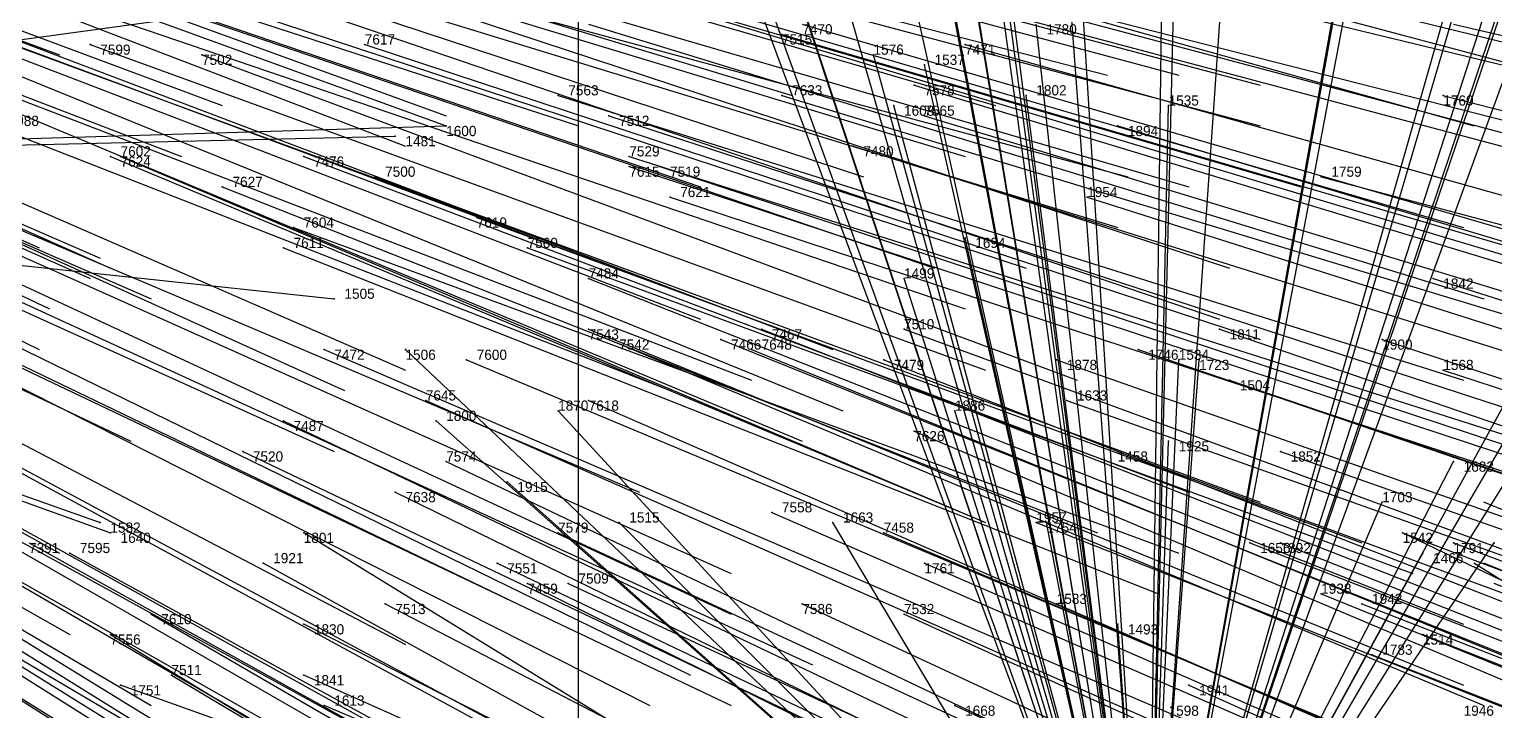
# Model space of a CAD drawing. Extents: x -0.5 to 0.59, y -0.5 to 0.59.
# Drawn here: x 0.256 to 0.4001, y -0.1615 to -0.0945 of the extents above; entities that cross this region are included whole.
import ezdxf

# ---------------------------------------------------------------- set-up
doc = ezdxf.new("R2010")
doc.units = 0
for name, color, linetype in [('Clients', 3, 'CONTINUOUS'), ('Facilities', 3, 'CONTINUOUS'), ('Facilities_lines', 3, 'CONTINUOUS'), ('Min_max_boxes', 1, 'CONTINUOUS'), ('Normals', 1, 'CONTINUOUS'), ('Source_points', 5, 'CONTINUOUS'), ('Text', 3, 'CONTINUOUS')]:
    doc.layers.add(name, color=color, linetype=linetype)

msp = doc.modelspace()

# ---------------------------------------------------------------- linework, layer by layer
at = {"layer": 'Clients', "color": 5}
for p in [(0.339, -0.097, -1.25), (0.344, -0.098, -1.25), (0.341, -0.102, -1.25), (0.354, -0.101, -1.25), (0.368, -0.102, -1.25), (0.292, -0.105, -1.25), (0.297, -0.104, -1.25), (0.348, -0.115, -1.25), (0.342, -0.119, -1.25), (0.286, -0.121, -1.25), (0.293, -0.126, -1.25), (0.369, -0.127, -1.25), (0.371, -0.127, -1.25), (0.308, -0.132, -1.25), (0.347, -0.132, -1.25), (0.296, -0.133, -1.25), (0.368, -0.135, -1.25), (0.396, -0.137, -1.25), (0.303, -0.139, -1.25), (0.389, -0.141, -1.25), (0.263, -0.143, -1.25), (0.264, -0.144, -1.25), (0.283, -0.144, -1.25), (0.314, -0.143, -1.25), (0.335, -0.143, -1.25), (0.356, -0.143, -1.25), (0.4, -0.145, -1.25), (0.393, -0.146, -1.25), (0.279, -0.147, -1.25), (0.283, -0.153, -1.25), (0.363, -0.153, -1.25), (0.283, -0.158, -1.25), (0.265, -0.159, -1.25), (0.285, -0.161, -1.25)]:
    msp.add_point(p, dxfattribs=at)
at = {"layer": 'Facilities', "color": 3}
for p in [(0.33, -0.095, -0.859), (0.262, -0.096, -0.699), (0.289, -0.096, -0.761), (0.348, -0.096, -0.902), (0.273, -0.097, -0.723), (0.343, -0.1, -0.894), (0.308, -0.101, -0.811), (0.33, -0.101, -0.863), (0.395, -0.101, -1.019), (0.313, -0.103, -0.825), (0.344, -0.103, -0.897), (0.363, -0.104, -0.946), (0.337, -0.106, -0.884), (0.264, -0.107, -0.713), (0.265, -0.107, -0.714), (0.283, -0.107, -0.758), (0.315, -0.107, -0.831), (0.315, -0.108, -0.832), (0.318, -0.108, -0.84), (0.29, -0.109, -0.775), (0.383, -0.109, -0.996), (0.275, -0.11, -0.74), (0.319, -0.111, -0.844), (0.36, -0.111, -0.941), (0.3, -0.113, -0.801), (0.282, -0.114, -0.76), (0.281, -0.116, -0.76), (0.305, -0.116, -0.815), (0.311, -0.119, -0.831), (0.394, -0.119, -1.029), (0.311, -0.124, -0.837), (0.313, -0.125, -0.843), (0.324, -0.125, -0.869), (0.328, -0.124, -0.877), (0.342, -0.124, -0.909), (0.373, -0.124, -0.984), (0.389, -0.125, -1.021), (0.285, -0.126, -0.78), (0.327, -0.126, -0.876), (0.365, -0.126, -0.966), (0.299, -0.127, -0.813), (0.34, -0.127, -0.908), (0.357, -0.127, -0.948), (0.395, -0.128, -1.037), (0.374, -0.129, -0.99), (0.295, -0.131, -0.806), (0.311, -0.131, -0.844), (0.358, -0.131, -0.953), (0.281, -0.133, -0.778), (0.343, -0.134, -0.92), (0.277, -0.136, -0.772), (0.363, -0.136, -0.969), (0.379, -0.136, -1.007), (0.297, -0.137, -0.817), (0.292, -0.14, -0.811), (0.329, -0.142, -0.897), (0.308, -0.144, -0.85), (0.34, -0.144, -0.923), (0.355, -0.143, -0.956), (0.391, -0.144, -1.041), (0.376, -0.145, -1.008), (0.379, -0.145, -1.014), (0.396, -0.145, -1.053), (0.26, -0.146, -0.746), (0.302, -0.147, -0.841), (0.344, -0.147, -0.935), (0.305, -0.149, -0.848), (0.309, -0.149, -0.858), (0.291, -0.151, -0.821), (0.332, -0.151, -0.911), (0.357, -0.151, -0.969), (0.383, -0.15, -1.028), (0.387, -0.151, -1.039), (0.268, -0.152, -0.772), (0.342, -0.152, -0.934), (0.264, -0.154, -0.763), (0.393, -0.154, -1.054), (0.388, -0.156, -1.046), (0.27, -0.158, -0.781), (0.37, -0.159, -1.008), (0.347, -0.161, -0.957)]:
    msp.add_point(p, dxfattribs=at)
at = {"layer": 'Facilities_lines', "color": 3}
for p, q in [((0.366, -0.195, -1.25), (0.337, -0.039, -1.25)), ((0.366, -0.195, -1.25), (0.337, -0.04, -1.25)), ((0.366, -0.195, -1.25), (0.368, -0.04, -1.25)), ((0.366, -0.195, -1.25), (0.332, -0.042, -1.25)), ((0.366, -0.195, -1.25), (0.342, -0.049, -1.25)), ((0.366, -0.195, -1.25), (0.347, -0.059, -1.25)), ((0.366, -0.195, -1.25), (0.318, -0.066, -1.25)), ((0.366, -0.195, -1.25), (0.389, -0.066, -1.25)), ((0.366, -0.195, -1.25), (0.35, -0.072, -1.25)), ((0.366, -0.195, -1.25), (0.369, -0.072, -1.25)), ((0.366, -0.195, -1.25), (0.346, -0.073, -1.25)), ((0.366, -0.195, -1.25), (0.326, -0.074, -1.25)), ((0.366, -0.195, -1.25), (0.323, -0.076, -1.25)), ((0.366, -0.195, -1.25), (0.401, -0.076, -1.25)), ((0.366, -0.195, -1.25), (0.387, -0.078, -1.25)), ((0.366, -0.195, -1.25), (0.333, -0.08, -1.25)), ((0.366, -0.195, -1.25), (0.374, -0.08, -1.25)), ((0.366, -0.195, -1.25), (0.351, -0.083, -1.25)), ((0.366, -0.195, -1.25), (0.359, -0.083, -1.25)), ((0.366, -0.195, -1.25), (0.404, -0.083, -1.25)), ((0.366, -0.195, -1.25), (0.398, -0.083, -1.25)), ((0.366, -0.195, -1.25), (0.387, -0.084, -1.25)), ((0.366, -0.195, -1.25), (0.403, -0.085, -1.25)), ((0.366, -0.195, -1.25), (0.358, -0.087, -1.25)), ((0.366, -0.195, -1.25), (0.401, -0.087, -1.25)), ((0.164, -0.108, -1.25), (0.31, -0.088, -1.25)), ((0.366, -0.195, -1.25), (0.331, -0.089, -1.25)), ((0.366, -0.195, -1.25), (0.404, -0.091, -1.25)), ((0.366, -0.195, -1.25), (0.355, -0.094, -1.25)), ((0.366, -0.195, -1.25), (0.421, -0.095, -1.25)), ((0.366, -0.195, -1.25), (0.339, -0.097, -1.25)), ((0.366, -0.195, -1.25), (0.344, -0.098, -1.25)), ((0.366, -0.195, -1.25), (0.341, -0.102, -1.25)), ((0.366, -0.195, -1.25), (0.354, -0.101, -1.25)), ((0.366, -0.195, -1.25), (0.368, -0.102, -1.25)), ((0.164, -0.108, -1.25), (0.297, -0.104, -1.25)), ((0.164, -0.108, -1.25), (0.292, -0.105, -1.25)), ((0.164, -0.108, -1.25), (0.286, -0.121, -1.25)), ((0.164, -0.108, -1.25), (0.263, -0.143, -1.25)), ((0.164, -0.108, -1.25), (0.264, -0.144, -1.25)), ((0.366, -0.195, -1.25), (0.348, -0.115, -1.25)), ((0.366, -0.195, -1.25), (0.342, -0.119, -1.25)), ((0.366, -0.195, -1.25), (0.408, -0.123, -1.25)), ((0.366, -0.195, -1.25), (0.293, -0.126, -1.25)), ((0.366, -0.195, -1.25), (0.369, -0.127, -1.25)), ((0.366, -0.195, -1.25), (0.371, -0.127, -1.25)), ((0.366, -0.195, -1.25), (0.408, -0.128, -1.25)), ((0.366, -0.195, -1.25), (0.308, -0.132, -1.25)), ((0.366, -0.195, -1.25), (0.347, -0.132, -1.25)), ((0.366, -0.195, -1.25), (0.296, -0.133, -1.25)), ((0.366, -0.195, -1.25), (0.368, -0.135, -1.25)), ((0.366, -0.195, -1.25), (0.396, -0.137, -1.25)), ((0.366, -0.195, -1.25), (0.303, -0.139, -1.25)), ((0.366, -0.195, -1.25), (0.389, -0.141, -1.25)), ((0.366, -0.195, -1.25), (0.283, -0.144, -1.25)), ((0.366, -0.195, -1.25), (0.314, -0.143, -1.25)), ((0.366, -0.195, -1.25), (0.335, -0.143, -1.25)), ((0.366, -0.195, -1.25), (0.356, -0.143, -1.25)), ((0.366, -0.195, -1.25), (0.4, -0.145, -1.25)), ((0.366, -0.195, -1.25), (0.393, -0.146, -1.25)), ((0.366, -0.195, -1.25), (0.279, -0.147, -1.25)), ((0.366, -0.195, -1.25), (0.283, -0.153, -1.25)), ((0.366, -0.195, -1.25), (0.363, -0.153, -1.25)), ((0.366, -0.195, -1.25), (0.283, -0.158, -1.25)), ((0.366, -0.195, -1.25), (0.265, -0.159, -1.25)), ((0.366, -0.195, -1.25), (0.285, -0.161, -1.25))]:
    msp.add_line(p, q, dxfattribs=at)
at = {"layer": 'Min_max_boxes', "color": 1}
msp.add_line((0.31, -0.252, -1.25), (0.31, 0.039, -1.25), dxfattribs=at)
msp.add_line((0.31, -0.252, -1.25), (0.31, 0.039, -1.25), dxfattribs=at)
at = {"layer": 'Normals', "color": 1}
for p, q in [((0.172, -0.065, -0.459), (0.259, -0.097, -0.422)), ((0.189, -0.07, -0.503), (0.275, -0.102, -0.465)), ((0.209, -0.071, -0.552), (0.297, -0.103, -0.516)), ((0.209, -0.072, -0.553), (0.297, -0.104, -0.517)), ((0.207, -0.073, -0.547), (0.293, -0.106, -0.511)), ((0.185, -0.074, -0.497), (0.271, -0.107, -0.46)), ((0.242, -0.074, -0.632), (0.331, -0.101, -0.595)), ((0.312, -0.074, -0.802), (0.402, -0.098, -0.765)), ((0.221, -0.075, -0.584), (0.31, -0.104, -0.548)), ((0.262, -0.076, -0.682), (0.351, -0.102, -0.644)), ((0.273, -0.076, -0.707), (0.362, -0.099, -0.669)), ((0.28, -0.075, -0.724), (0.369, -0.099, -0.687)), ((0.287, -0.076, -0.743), (0.377, -0.1, -0.706)), ((0.172, -0.078, -0.473), (0.257, -0.116, -0.435)), ((0.309, -0.079, -0.797), (0.398, -0.104, -0.76)), ((0.178, -0.08, -0.488), (0.263, -0.117, -0.451)), ((0.179, -0.08, -0.49), (0.264, -0.118, -0.454)), ((0.234, -0.08, -0.619), (0.322, -0.11, -0.581)), ((0.25, -0.08, -0.656), (0.338, -0.109, -0.619)), ((0.259, -0.08, -0.678), (0.348, -0.107, -0.64)), ((0.287, -0.08, -0.745), (0.377, -0.104, -0.708)), ((0.174, -0.082, -0.48), (0.258, -0.122, -0.443)), ((0.177, -0.081, -0.487), (0.262, -0.119, -0.45)), ((0.317, -0.082, -0.818), (0.407, -0.105, -0.781)), ((0.219, -0.083, -0.585), (0.306, -0.115, -0.549)), ((0.183, -0.084, -0.502), (0.268, -0.121, -0.465)), ((0.281, -0.084, -0.733), (0.37, -0.11, -0.696)), ((0.292, -0.084, -0.759), (0.381, -0.11, -0.722)), ((0.173, -0.085, -0.482), (0.257, -0.126, -0.445)), ((0.275, -0.085, -0.719), (0.364, -0.109, -0.681)), ((0.361, -0.086, -0.928), (0.451, -0.108, -0.891)), ((0.275, -0.087, -0.721), (0.363, -0.114, -0.683)), ((0.233, -0.088, -0.622), (0.319, -0.12, -0.584)), ((0.257, -0.088, -0.68), (0.345, -0.118, -0.642)), ((0.266, -0.089, -0.702), (0.354, -0.118, -0.664)), ((0.286, -0.089, -0.749), (0.374, -0.118, -0.713)), ((0.308, -0.088, -0.801), (0.397, -0.114, -0.763)), ((0.342, -0.089, -0.884), (0.432, -0.113, -0.847)), ((0.236, -0.09, -0.631), (0.322, -0.123, -0.593)), ((0.312, -0.09, -0.813), (0.402, -0.117, -0.776)), ((0.203, -0.092, -0.556), (0.287, -0.13, -0.519)), ((0.208, -0.091, -0.567), (0.293, -0.128, -0.53)), ((0.26, -0.092, -0.691), (0.348, -0.122, -0.653)), ((0.376, -0.092, -0.969), (0.467, -0.114, -0.932)), ((0.248, -0.093, -0.663), (0.335, -0.126, -0.626)), ((0.285, -0.093, -0.75), (0.373, -0.123, -0.713)), ((0.352, -0.093, -0.911), (0.442, -0.117, -0.874)), ((0.182, -0.095, -0.514), (0.266, -0.135, -0.477)), ((0.311, -0.094, -0.811), (0.399, -0.121, -0.774)), ((0.33, -0.095, -0.859), (0.419, -0.121, -0.821)), ((0.332, -0.094, -0.862), (0.421, -0.12, -0.825)), ((0.396, -0.094, -1.018), (0.487, -0.115, -0.981)), ((0.232, -0.096, -0.629), (0.319, -0.13, -0.591)), ((0.241, -0.096, -0.648), (0.327, -0.129, -0.61)), ((0.262, -0.096, -0.699), (0.35, -0.128, -0.662)), ((0.289, -0.096, -0.761), (0.377, -0.125, -0.724)), ((0.348, -0.096, -0.902), (0.437, -0.121, -0.865)), ((0.25, -0.097, -0.67), (0.336, -0.132, -0.633)), ((0.273, -0.097, -0.723), (0.359, -0.129, -0.686)), ((0.339, -0.097, -1.25), (0.339, -0.097, -1.15)), ((0.202, -0.098, -0.561), (0.286, -0.136, -0.523)), ((0.246, -0.099, -0.664), (0.332, -0.135, -0.627)), ((0.344, -0.098, -1.25), (0.344, -0.098, -1.15)), ((0.343, -0.1, -0.894), (0.432, -0.127, -0.857)), ((0.177, -0.101, -0.511), (0.259, -0.146, -0.474)), ((0.308, -0.101, -0.811), (0.397, -0.129, -0.774)), ((0.33, -0.101, -0.863), (0.419, -0.128, -0.826)), ((0.341, -0.102, -1.25), (0.341, -0.102, -1.15)), ((0.354, -0.101, -1.25), (0.354, -0.101, -1.15)), ((0.368, -0.102, -1.25), (0.368, -0.102, -1.15)), ((0.395, -0.101, -1.019), (0.485, -0.124, -0.982)), ((0.313, -0.103, -0.825), (0.402, -0.132, -0.788)), ((0.344, -0.103, -0.897), (0.433, -0.13, -0.861)), ((0.231, -0.104, -0.633), (0.316, -0.14, -0.595)), ((0.292, -0.105, -1.25), (0.292, -0.105, -1.15)), ((0.297, -0.104, -1.25), (0.297, -0.104, -1.15)), ((0.363, -0.104, -0.946), (0.453, -0.131, -0.909)), ((0.337, -0.106, -0.884), (0.426, -0.134, -0.847)), ((0.179, -0.108, -0.522), (0.26, -0.154, -0.486)), ((0.264, -0.107, -0.713), (0.35, -0.143, -0.677)), ((0.265, -0.107, -0.714), (0.35, -0.143, -0.677)), ((0.283, -0.107, -0.758), (0.37, -0.14, -0.72)), ((0.315, -0.107, -0.831), (0.403, -0.135, -0.793)), ((0.315, -0.108, -0.832), (0.403, -0.137, -0.795)), ((0.318, -0.108, -0.84), (0.406, -0.137, -0.803)), ((0.29, -0.109, -0.775), (0.377, -0.141, -0.737)), ((0.383, -0.109, -0.996), (0.473, -0.133, -0.959)), ((0.24, -0.11, -0.659), (0.325, -0.148, -0.622)), ((0.275, -0.11, -0.74), (0.361, -0.144, -0.703)), ((0.211, -0.112, -0.597), (0.293, -0.155, -0.559)), ((0.221, -0.111, -0.618), (0.304, -0.151, -0.58)), ((0.319, -0.111, -0.844), (0.407, -0.14, -0.808)), ((0.36, -0.111, -0.941), (0.448, -0.139, -0.904)), ((0.241, -0.113, -0.665), (0.325, -0.152, -0.628)), ((0.3, -0.113, -0.801), (0.387, -0.145, -0.763)), ((0.188, -0.114, -0.549), (0.268, -0.161, -0.512)), ((0.282, -0.114, -0.76), (0.369, -0.146, -0.722)), ((0.348, -0.115, -1.25), (0.348, -0.115, -1.15)), ((0.281, -0.116, -0.76), (0.367, -0.15, -0.722)), ((0.305, -0.116, -0.815), (0.392, -0.148, -0.778)), ((0.205, -0.117, -0.59), (0.285, -0.163, -0.552)), ((0.237, -0.117, -0.662), (0.321, -0.158, -0.625)), ((0.248, -0.118, -0.688), (0.333, -0.157, -0.651)), ((0.22, -0.119, -0.625), (0.301, -0.163, -0.586)), ((0.234, -0.119, -0.655), (0.317, -0.161, -0.618)), ((0.234, -0.119, -0.657), (0.317, -0.161, -0.62)), ((0.311, -0.119, -0.831), (0.397, -0.153, -0.794)), ((0.342, -0.119, -1.25), (0.342, -0.119, -1.15)), ((0.394, -0.119, -1.029), (0.482, -0.147, -0.991)), ((0.199, -0.12, -0.582), (0.279, -0.169, -0.545)), ((0.197, -0.121, -0.578), (0.276, -0.17, -0.541)), ((0.241, -0.121, -0.675), (0.325, -0.161, -0.638)), ((0.286, -0.121, -1.25), (0.286, -0.121, -1.15)), ((0.311, -0.124, -0.837), (0.397, -0.159, -0.8)), ((0.313, -0.125, -0.843), (0.399, -0.161, -0.806)), ((0.324, -0.125, -0.869), (0.411, -0.16, -0.833)), ((0.328, -0.124, -0.877), (0.415, -0.158, -0.84)), ((0.342, -0.124, -0.909), (0.429, -0.156, -0.871)), ((0.373, -0.124, -0.984), (0.461, -0.154, -0.945)), ((0.389, -0.125, -1.021), (0.477, -0.154, -0.983)), ((0.285, -0.126, -0.78), (0.371, -0.163, -0.743)), ((0.293, -0.126, -1.25), (0.293, -0.126, -1.15)), ((0.327, -0.126, -0.876), (0.413, -0.161, -0.839)), ((0.365, -0.126, -0.966), (0.453, -0.156, -0.929)), ((0.299, -0.127, -0.813), (0.385, -0.163, -0.776)), ((0.34, -0.127, -0.908), (0.427, -0.161, -0.87)), ((0.357, -0.127, -0.948), (0.445, -0.158, -0.911)), ((0.369, -0.127, -1.25), (0.369, -0.127, -1.15)), ((0.371, -0.127, -1.25), (0.371, -0.127, -1.15)), ((0.395, -0.128, -1.037), (0.483, -0.157, -1)), ((0.229, -0.129, -0.656), (0.31, -0.174, -0.619)), ((0.374, -0.129, -0.99), (0.462, -0.159, -0.952)), ((0.241, -0.13, -0.686), (0.323, -0.174, -0.649)), ((0.295, -0.131, -0.806), (0.379, -0.168, -0.768)), ((0.311, -0.131, -0.844), (0.396, -0.168, -0.807)), ((0.358, -0.131, -0.953), (0.445, -0.162, -0.916)), ((0.308, -0.132, -1.25), (0.308, -0.132, -1.15)), ((0.347, -0.132, -1.25), (0.347, -0.132, -1.15)), ((0.281, -0.133, -0.778), (0.365, -0.173, -0.74)), ((0.296, -0.133, -1.25), (0.296, -0.133, -1.15)), ((0.222, -0.135, -0.651), (0.301, -0.184, -0.613)), ((0.343, -0.134, -0.92), (0.428, -0.17, -0.882)), ((0.368, -0.135, -1.25), (0.368, -0.135, -1.15)), ((0.239, -0.136, -0.688), (0.321, -0.181, -0.651)), ((0.277, -0.136, -0.772), (0.361, -0.176, -0.735)), ((0.363, -0.136, -0.969), (0.45, -0.168, -0.932)), ((0.379, -0.136, -1.007), (0.467, -0.167, -0.969)), ((0.297, -0.137, -0.817), (0.381, -0.177, -0.78)), ((0.396, -0.137, -1.25), (0.396, -0.137, -1.15)), ((0.303, -0.139, -1.25), (0.303, -0.139, -1.15)), ((0.292, -0.14, -0.811), (0.376, -0.181, -0.774)), ((0.389, -0.141, -1.25), (0.389, -0.141, -1.15)), ((0.423, -0.151, -1.25), (0.399, -0.141, -1.153)), ((0.329, -0.142, -0.897), (0.414, -0.179, -0.859)), ((0.229, -0.144, -0.676), (0.308, -0.193, -0.638)), ((0.234, -0.144, -0.688), (0.314, -0.191, -0.65)), ((0.263, -0.143, -1.25), (0.263, -0.143, -1.15)), ((0.264, -0.144, -1.25), (0.264, -0.144, -1.15)), ((0.283, -0.144, -1.25), (0.283, -0.144, -1.15)), ((0.308, -0.144, -0.85), (0.392, -0.183, -0.812)), ((0.314, -0.143, -1.25), (0.314, -0.143, -1.15)), ((0.335, -0.143, -1.25), (0.335, -0.143, -1.15)), ((0.34, -0.144, -0.923), (0.425, -0.18, -0.884)), ((0.355, -0.143, -0.956), (0.441, -0.177, -0.918)), ((0.356, -0.143, -1.25), (0.356, -0.143, -1.15)), ((0.391, -0.144, -1.041), (0.477, -0.177, -1.004)), ((0.449, -0.172, -1.25), (0.391, -0.144, -1.173)), ((0.248, -0.145, -0.719), (0.329, -0.192, -0.682)), ((0.256, -0.145, -0.736), (0.337, -0.19, -0.699)), ((0.376, -0.145, -1.008), (0.463, -0.179, -0.971)), ((0.379, -0.145, -1.014), (0.465, -0.179, -0.976)), ((0.396, -0.145, -1.053), (0.483, -0.178, -1.016)), ((0.4, -0.145, -1.25), (0.4, -0.145, -1.15)), ((0.26, -0.146, -0.746), (0.342, -0.191, -0.709)), ((0.393, -0.146, -1.25), (0.393, -0.146, -1.15)), ((0.252, -0.147, -0.729), (0.333, -0.193, -0.692)), ((0.279, -0.147, -1.25), (0.279, -0.147, -1.15)), ((0.302, -0.147, -0.841), (0.386, -0.187, -0.804)), ((0.344, -0.147, -0.935), (0.429, -0.184, -0.897)), ((0.43, -0.167, -1.25), (0.398, -0.147, -1.157)), ((0.448, -0.167, -1.25), (0.399, -0.147, -1.165)), ((0.305, -0.149, -0.848), (0.388, -0.19, -0.811)), ((0.309, -0.149, -0.858), (0.393, -0.188, -0.821)), ((0.443, -0.166, -1.25), (0.4, -0.149, -1.161)), ((0.291, -0.151, -0.821), (0.374, -0.194, -0.784)), ((0.332, -0.151, -0.911), (0.416, -0.19, -0.873)), ((0.357, -0.151, -0.969), (0.442, -0.188, -0.932)), ((0.383, -0.15, -1.028), (0.469, -0.185, -0.991)), ((0.387, -0.151, -1.039), (0.474, -0.185, -1.001)), ((0.268, -0.152, -0.772), (0.349, -0.199, -0.734)), ((0.342, -0.152, -0.934), (0.426, -0.19, -0.896)), ((0.245, -0.154, -0.725), (0.324, -0.204, -0.688)), ((0.264, -0.154, -0.763), (0.343, -0.202, -0.726)), ((0.283, -0.153, -1.25), (0.283, -0.153, -1.15)), ((0.363, -0.153, -1.25), (0.363, -0.153, -1.15)), ((0.393, -0.154, -1.054), (0.479, -0.188, -1.017)), ((0.252, -0.156, -0.74), (0.33, -0.205, -0.703)), ((0.388, -0.156, -1.046), (0.475, -0.19, -1.009)), ((0.27, -0.158, -0.781), (0.349, -0.205, -0.743)), ((0.283, -0.158, -1.25), (0.283, -0.158, -1.15)), ((0.265, -0.159, -1.25), (0.265, -0.159, -1.15)), ((0.37, -0.159, -1.008), (0.455, -0.197, -0.971)), ((0.285, -0.161, -1.25), (0.285, -0.161, -1.15)), ((0.347, -0.161, -0.957), (0.431, -0.2, -0.92))]:
    msp.add_line(p, q, dxfattribs=at)
at = {"layer": 'Source_points', "color": 5}
for p in [(0.33, -0.095, -0.859), (0.262, -0.096, -0.699), (0.289, -0.096, -0.761), (0.348, -0.096, -0.902), (0.273, -0.097, -0.723), (0.339, -0.097, -1.25), (0.344, -0.098, -1.25), (0.343, -0.1, -0.894), (0.308, -0.101, -0.811), (0.33, -0.101, -0.863), (0.341, -0.102, -1.25), (0.354, -0.101, -1.25), (0.368, -0.102, -1.25), (0.395, -0.101, -1.019), (0.313, -0.103, -0.825), (0.344, -0.103, -0.897), (0.292, -0.105, -1.25), (0.297, -0.104, -1.25), (0.363, -0.104, -0.946), (0.337, -0.106, -0.884), (0.264, -0.107, -0.713), (0.265, -0.107, -0.714), (0.283, -0.107, -0.758), (0.315, -0.107, -0.831), (0.315, -0.108, -0.832), (0.318, -0.108, -0.84), (0.29, -0.109, -0.775), (0.383, -0.109, -0.996), (0.275, -0.11, -0.74), (0.319, -0.111, -0.844), (0.36, -0.111, -0.941), (0.3, -0.113, -0.801), (0.282, -0.114, -0.76), (0.348, -0.115, -1.25), (0.281, -0.116, -0.76), (0.305, -0.116, -0.815), (0.311, -0.119, -0.831), (0.342, -0.119, -1.25), (0.394, -0.119, -1.029), (0.286, -0.121, -1.25), (0.311, -0.124, -0.837), (0.313, -0.125, -0.843), (0.324, -0.125, -0.869), (0.328, -0.124, -0.877), (0.342, -0.124, -0.909), (0.373, -0.124, -0.984), (0.389, -0.125, -1.021), (0.285, -0.126, -0.78), (0.293, -0.126, -1.25), (0.327, -0.126, -0.876), (0.365, -0.126, -0.966), (0.299, -0.127, -0.813), (0.34, -0.127, -0.908), (0.357, -0.127, -0.948), (0.369, -0.127, -1.25), (0.371, -0.127, -1.25), (0.395, -0.128, -1.037), (0.374, -0.129, -0.99), (0.295, -0.131, -0.806), (0.311, -0.131, -0.844), (0.358, -0.131, -0.953), (0.308, -0.132, -1.25), (0.347, -0.132, -1.25), (0.281, -0.133, -0.778), (0.296, -0.133, -1.25), (0.343, -0.134, -0.92), (0.368, -0.135, -1.25), (0.277, -0.136, -0.772), (0.363, -0.136, -0.969), (0.379, -0.136, -1.007), (0.297, -0.137, -0.817), (0.396, -0.137, -1.25), (0.303, -0.139, -1.25), (0.292, -0.14, -0.811), (0.389, -0.141, -1.25), (0.329, -0.142, -0.897), (0.263, -0.143, -1.25), (0.264, -0.144, -1.25), (0.283, -0.144, -1.25), (0.308, -0.144, -0.85), (0.314, -0.143, -1.25), (0.335, -0.143, -1.25), (0.34, -0.144, -0.923), (0.355, -0.143, -0.956), (0.356, -0.143, -1.25), (0.391, -0.144, -1.041), (0.376, -0.145, -1.008), (0.379, -0.145, -1.014), (0.396, -0.145, -1.053), (0.4, -0.145, -1.25), (0.26, -0.146, -0.746), (0.393, -0.146, -1.25), (0.279, -0.147, -1.25), (0.302, -0.147, -0.841), (0.344, -0.147, -0.935), (0.305, -0.149, -0.848), (0.309, -0.149, -0.858), (0.291, -0.151, -0.821), (0.332, -0.151, -0.911), (0.357, -0.151, -0.969), (0.383, -0.15, -1.028), (0.387, -0.151, -1.039), (0.268, -0.152, -0.772), (0.342, -0.152, -0.934), (0.264, -0.154, -0.763), (0.283, -0.153, -1.25), (0.363, -0.153, -1.25), (0.393, -0.154, -1.054), (0.388, -0.156, -1.046), (0.27, -0.158, -0.781), (0.283, -0.158, -1.25), (0.265, -0.159, -1.25), (0.37, -0.159, -1.008), (0.285, -0.161, -1.25), (0.347, -0.161, -0.957)]:
    msp.add_point(p, dxfattribs=at)

# ---------------------------------------------------------------- texts
at = {"layer": 'Text', "color": 3}
for s, p in [('7617', (0.289, -0.096, -0.761)), ('7515', (0.33, -0.096, -0.859)), ('7470', (0.332, -0.095, -0.862)), ('1780', (0.356, -0.095, -1.25)), ('7599', (0.263, -0.097, -0.699)), ('1576', (0.339, -0.097, -1.25)), ('7471', (0.348, -0.097, -0.902)), ('7502', (0.273, -0.098, -0.723)), ('1537', (0.345, -0.098, -1.25)), ('7563', (0.309, -0.101, -0.811)), ('7633', (0.331, -0.101, -0.863)), ('7578', (0.344, -0.101, -0.894)), ('1802', (0.355, -0.101, -1.25)), ('1608', (0.342, -0.103, -1.25)), ('7565', (0.344, -0.103, -0.897)), ('1535', (0.368, -0.102, -1.25)), ('1760', (0.395, -0.102, -1.019)), ('1988', (0.254, -0.104, -1.25)), ('7512', (0.314, -0.104, -0.825)), ('1481', (0.293, -0.106, -1.25)), ('1600', (0.297, -0.105, -1.25)), ('1894', (0.364, -0.105, -0.946)), ('7602', (0.265, -0.107, -0.714)), ('7529', (0.315, -0.107, -0.831)), ('7480', (0.338, -0.107, -0.884)), ('7624', (0.265, -0.108, -0.713)), ('7476', (0.284, -0.108, -0.758)), ('7500', (0.291, -0.109, -0.775)), ('7615', (0.315, -0.109, -0.832)), ('7519', (0.319, -0.109, -0.84)), ('1759', (0.384, -0.109, -0.996)), ('7627', (0.276, -0.11, -0.74)), ('7621', (0.32, -0.111, -0.844)), ('1954', (0.36, -0.111, -0.941)), ('7604', (0.283, -0.114, -0.76)), ('7619', (0.3, -0.114, -0.801)), ('7611', (0.282, -0.116, -0.76)), ('7560', (0.305, -0.116, -0.815)), ('1694', (0.349, -0.116, -1.25)), ('7484', (0.311, -0.119, -0.831)), ('1499', (0.342, -0.119, -1.25)), ('1842', (0.395, -0.12, -1.029)), ('1505', (0.287, -0.121, -1.25)), ('7510', (0.342, -0.124, -0.909)), ('7543', (0.311, -0.125, -0.837)), ('7542', (0.314, -0.126, -0.843)), ('7466', (0.325, -0.126, -0.869)), ('7648', (0.328, -0.126, -0.876)), ('7467', (0.329, -0.125, -0.877)), ('1811', (0.374, -0.125, -0.984)), ('1900', (0.389, -0.126, -1.021)), ('7472', (0.286, -0.127, -0.78)), ('1506', (0.293, -0.127, -1.25)), ('7600', (0.3, -0.127, -0.813)), ('1746', (0.366, -0.127, -0.966)), ('1534', (0.369, -0.127, -1.25)), ('7479', (0.341, -0.128, -0.908)), ('1878', (0.358, -0.128, -0.948)), ('1723', (0.371, -0.128, -1.25)), ('1568', (0.395, -0.128, -1.037)), ('1504', (0.375, -0.13, -0.99)), ('7645', (0.295, -0.131, -0.806)), ('1870', (0.308, -0.132, -1.25)), ('7618', (0.311, -0.132, -0.844)), ('1886', (0.347, -0.132, -1.25)), ('1633', (0.359, -0.131, -0.953)), ('1800', (0.297, -0.133, -1.25)), ('7487', (0.282, -0.134, -0.778)), ('7626', (0.343, -0.135, -0.92)), ('1925', (0.369, -0.136, -1.25)), ('7520', (0.278, -0.137, -0.772)), ('7574', (0.297, -0.137, -0.817)), ('1458', (0.363, -0.137, -0.969)), ('1852', (0.38, -0.137, -1.007)), ('1683', (0.397, -0.138, -1.25)), ('1915', (0.304, -0.14, -1.25)), ('7638', (0.293, -0.141, -0.811)), ('7558', (0.33, -0.142, -0.897)), ('1703', (0.389, -0.141, -1.25)), ('1515', (0.315, -0.143, -1.25)), ('1663', (0.336, -0.143, -1.25)), ('1957', (0.355, -0.143, -0.956)), ('1582', (0.264, -0.144, -1.25)), ('1640', (0.265, -0.145, -1.25)), ('1801', (0.283, -0.145, -1.25)), ('7579', (0.308, -0.144, -0.85)), ('7458', (0.34, -0.144, -0.923)), ('1754', (0.356, -0.144, -1.25)), ('1542', (0.391, -0.145, -1.041)), ('7391', (0.256, -0.146, -0.736)), ('7595', (0.261, -0.146, -0.746)), ('1656', (0.377, -0.146, -1.008)), ('1892', (0.379, -0.146, -1.014)), ('1791', (0.396, -0.146, -1.053)), ('1921', (0.28, -0.147, -1.25)), ('1466', (0.394, -0.147, -1.25)), ('7551', (0.303, -0.148, -0.841)), ('7509', (0.31, -0.149, -0.858)), ('1761', (0.344, -0.148, -0.935)), ('7459', (0.305, -0.15, -0.848)), ('1938', (0.383, -0.15, -1.028)), ('7513', (0.292, -0.152, -0.821)), ('7586', (0.332, -0.152, -0.911)), ('7532', (0.342, -0.152, -0.934)), ('1583', (0.357, -0.151, -0.969)), ('1942', (0.388, -0.151, -1.039)), ('7610', (0.269, -0.153, -0.772)), ('7556', (0.264, -0.155, -0.763)), ('1830', (0.284, -0.154, -1.25)), ('1493', (0.364, -0.154, -1.25)), ('1514', (0.393, -0.155, -1.054)), ('1783', (0.389, -0.156, -1.046)), ('7511', (0.27, -0.158, -0.781)), ('1841', (0.284, -0.159, -1.25)), ('1751', (0.266, -0.16, -1.25)), ('1941', (0.371, -0.16, -1.008)), ('1613', (0.286, -0.161, -1.25)), ('1668', (0.348, -0.162, -0.957)), ('1598', (0.368, -0.162, -1.005)), ('1946', (0.397, -0.162, -1.071))]:
    msp.add_text(s, height=0.001, dxfattribs=at).set_placement(p)

doc.saveas('drawing.dxf')
